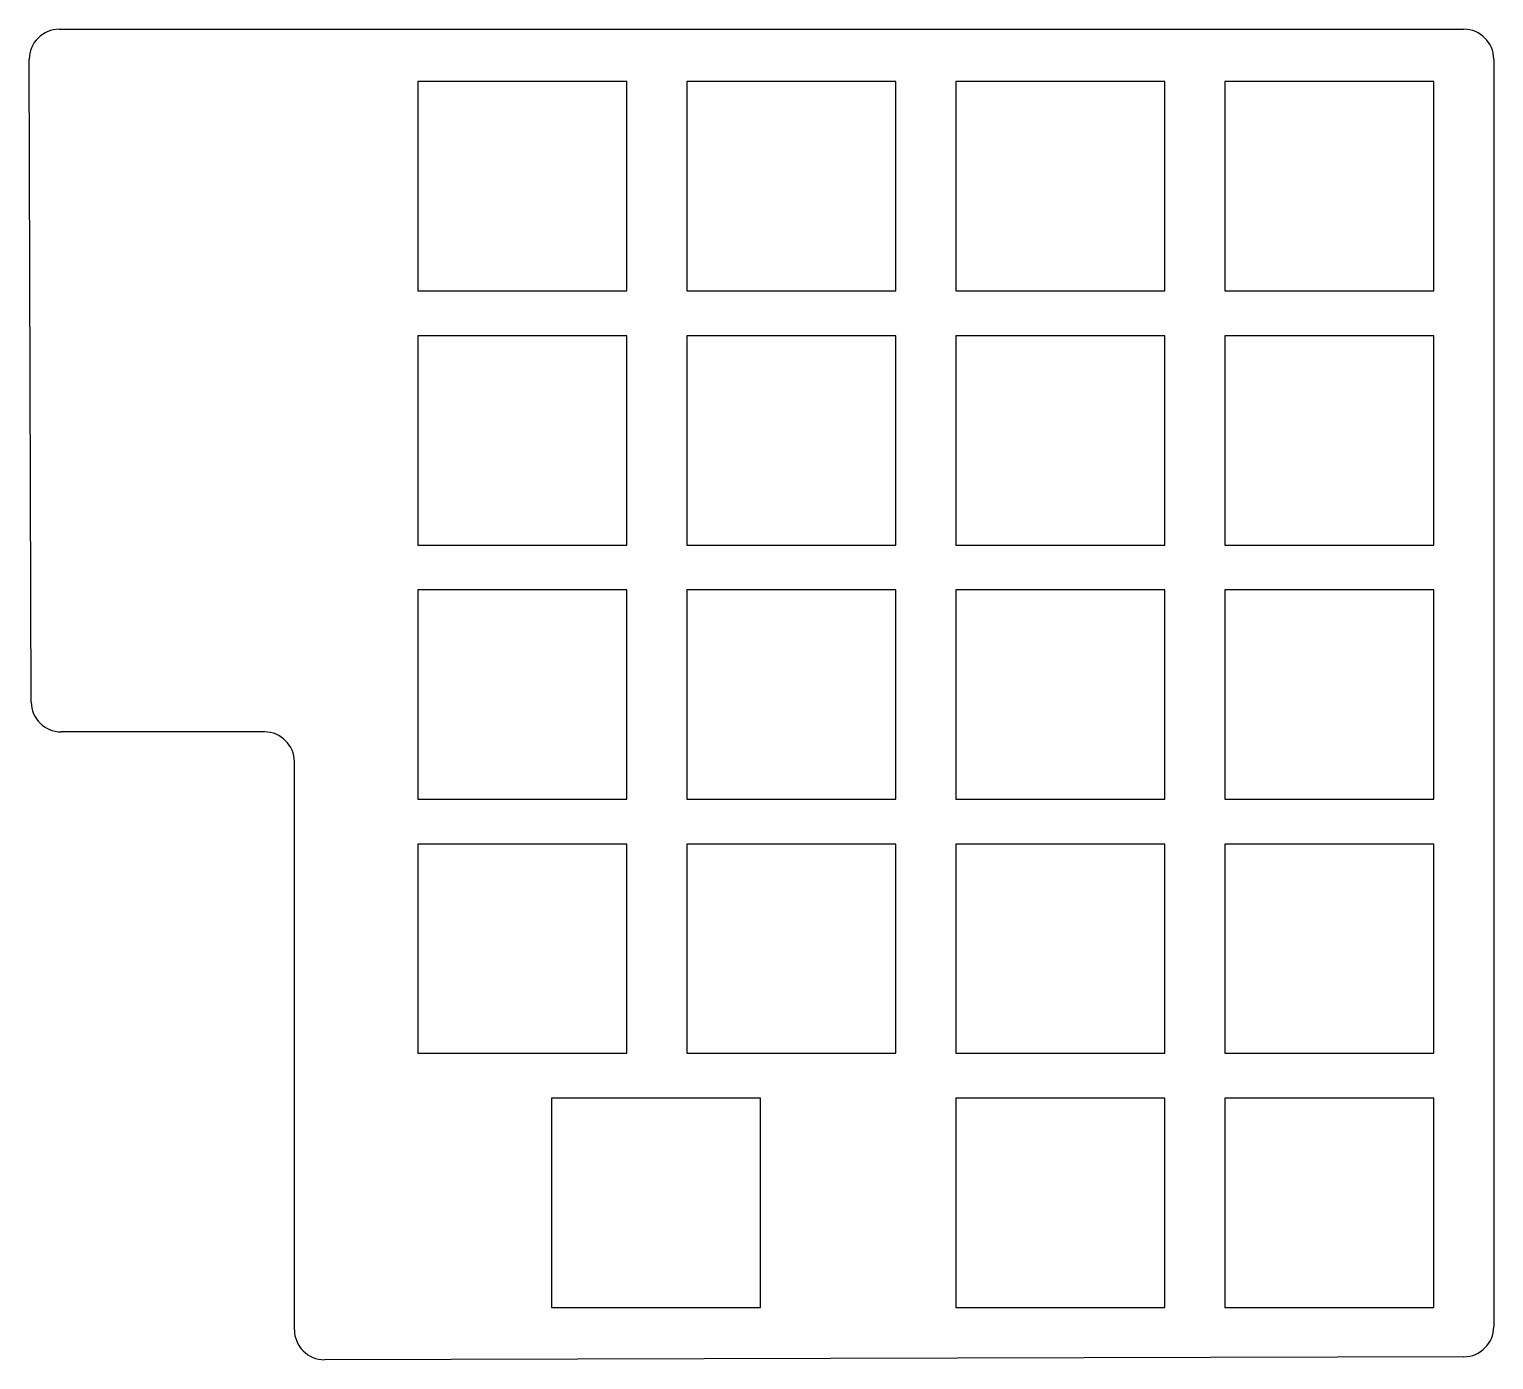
# Model space of a CAD drawing. Header units: millimetres. Extents: x 67 to 165, y -110.5 to -21.5.
import ezdxf

# ---------------------------------------------------------------- set-up
doc = ezdxf.new("R2010")
doc.units = ezdxf.units.MM

msp = doc.modelspace()

# ---------------------------------------------------------------- linework, layer by layer
for p, q in [((69.006, -21.5), (163, -21.5)), ((67.14, -66.506), (67.006, -23.506)), ((165, -23.5), (165, -108.295)), ((107, -25), (93, -25)), ((93, -25), (93, -39)), ((107, -39), (107, -25)), ((125, -25), (111, -25)), ((111, -25), (111, -39)), ((125, -39), (125, -25)), ((143, -25), (129, -25)), ((129, -25), (129, -39)), ((143, -39), (143, -25)), ((161, -25), (147, -25)), ((147, -25), (147, -39)), ((161, -39), (161, -25)), ((93, -39), (107, -39)), ((111, -39), (125, -39)), ((129, -39), (143, -39)), ((147, -39), (161, -39)), ((107, -42), (93, -42)), ((93, -42), (93, -56)), ((107, -56), (107, -42)), ((125, -42), (111, -42)), ((111, -42), (111, -56)), ((125, -56), (125, -42)), ((143, -42), (129, -42)), ((129, -42), (129, -56)), ((143, -56), (143, -42)), ((161, -42), (147, -42)), ((147, -42), (147, -56)), ((161, -56), (161, -42)), ((93, -56), (107, -56)), ((111, -56), (125, -56)), ((129, -56), (143, -56)), ((147, -56), (161, -56)), ((107, -59), (93, -59)), ((93, -59), (93, -73)), ((107, -73), (107, -59)), ((125, -59), (111, -59)), ((111, -59), (111, -73)), ((125, -73), (125, -59)), ((143, -59), (129, -59)), ((129, -59), (129, -73)), ((143, -73), (143, -59)), ((161, -59), (147, -59)), ((147, -59), (147, -73)), ((161, -73), (161, -59)), ((82.746, -68.5), (69.14, -68.5)), ((84.746, -108.495), (84.746, -70.5)), ((93, -73), (107, -73)), ((111, -73), (125, -73)), ((129, -73), (143, -73)), ((147, -73), (161, -73)), ((107, -76), (93, -76)), ((93, -76), (93, -90)), ((107, -90), (107, -76)), ((125, -76), (111, -76)), ((111, -76), (111, -90)), ((125, -90), (125, -76)), ((143, -76), (129, -76)), ((129, -76), (129, -90)), ((143, -90), (143, -76)), ((161, -76), (147, -76)), ((147, -76), (147, -90)), ((161, -90), (161, -76)), ((93, -90), (107, -90)), ((111, -90), (125, -90)), ((129, -90), (143, -90)), ((147, -90), (161, -90)), ((115.946, -93), (101.946, -93)), ((101.946, -93), (101.946, -107)), ((115.946, -107), (115.946, -93)), ((143, -93), (129, -93)), ((129, -93), (129, -107)), ((143, -107), (143, -93)), ((161, -93), (147, -93)), ((147, -93), (147, -107)), ((161, -107), (161, -93)), ((101.946, -107), (115.946, -107)), ((129, -107), (143, -107)), ((147, -107), (161, -107)), ((163.005, -110.295), (86.751, -110.495))]:
    msp.add_line(p, q)
for centre, start, end in [((69.006, -23.5), 90, 180.17798), ((163, -23.5), 0, 90), ((69.14, -66.5), 180.17798, 270), ((82.746, -70.5), 0, 90), ((86.746, -108.495), 180, 270.14993), ((163, -108.295), 270.14993, 0)]:
    msp.add_arc(centre, 2, start, end)

doc.saveas('drawing.dxf')
